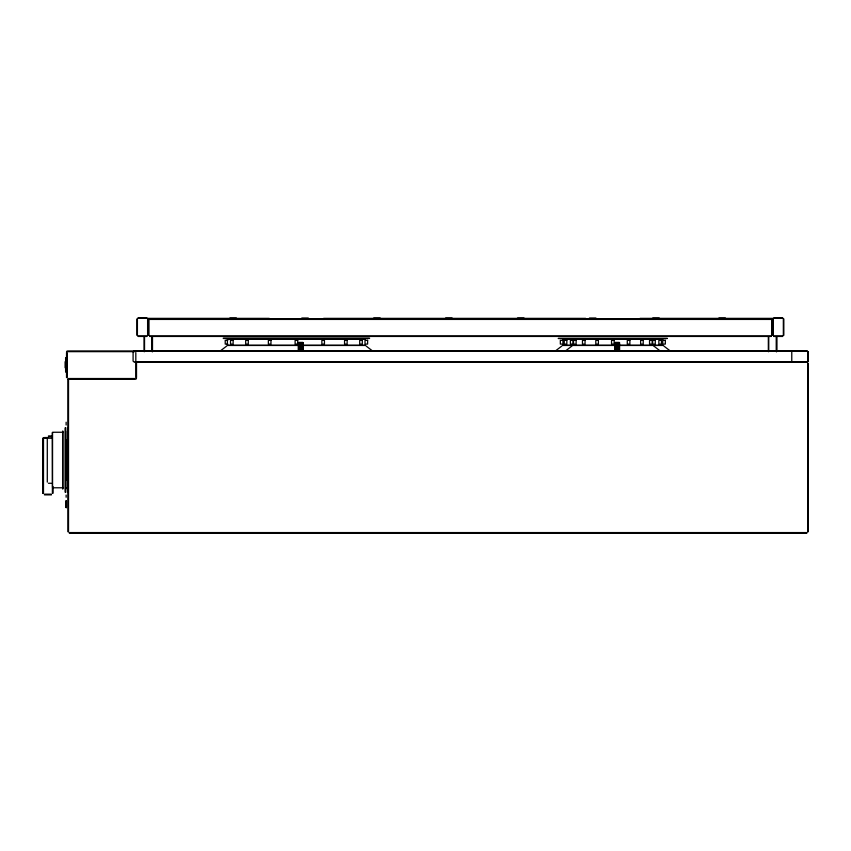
<?xml version="1.0" encoding="UTF-8"?>
<svg xmlns="http://www.w3.org/2000/svg" width="851" height="851" viewBox="0 0 851 851"><rect width="100%" height="100%" fill="white"/><g stroke="black" fill="none" stroke-linecap="round" stroke-linejoin="round"><path stroke-width="1.28" d="M53.092 493.24L53.092 486.644M66.527 351.644L67.218 350.952M42.795 438.233L43.486 437.542M135.82 379.227L136.511 378.535M219.749 351.378L226.802 345.963M554.873 351.378L561.926 345.963M564.947 351.378L572 345.963M138.053 317.795L146.968 317.795M773.782 317.795L782.707 317.795M229.823 318.083L236.429 318.083M301.733 318.083L308.349 318.083M373.653 318.083L380.269 318.083M445.562 318.083L452.179 318.083M517.482 318.083L524.099 318.083M589.392 318.083L596.008 318.083M652.685 318.083L659.302 318.083M718.84 318.083L725.456 318.083M138.053 318.274L146.968 318.274M773.782 318.274L782.707 318.274M147.766 318.37L269.224 318.37M323.593 318.37L585.658 318.37M640.026 318.37L772.963 318.37M229.823 318.561L236.429 318.561M301.733 318.561L308.349 318.561M373.653 318.561L380.269 318.561M445.562 318.561L452.179 318.561M517.482 318.561L524.099 318.561M589.392 318.561L596.008 318.561M652.685 318.561L659.302 318.561M718.84 318.561L725.456 318.561M147.766 318.848L772.963 318.848M149.563 319.423L771.197 319.423M138.053 335.964L146.968 335.964M149.563 335.964L771.197 335.964M773.782 335.964L782.707 335.964M138.053 336.443L146.968 336.443M149.563 336.443L771.197 336.443M773.782 336.443L782.707 336.443M223.175 338.198L369.653 338.198M223.494 338.507L369.334 338.507M558.256 338.368L667.429 338.368M558.447 338.56L667.237 338.56M227.632 338.698L365.196 338.698M563.192 338.698L662.918 338.698M227.44 338.889L365.377 338.889M562.564 338.889L663.11 338.889M227.802 340.347L225.217 340.347L225.217 344.091L227.802 344.091M298.552 342.432L302.903 342.432M614.975 342.432L619.337 342.432M298.35 342.623L303.105 342.623M614.784 342.623L619.528 342.623M227.44 345.272L298.988 345.272M302.839 345.272L365.377 345.272M562.564 345.272L615.464 345.272M619.379 345.272L663.11 345.272M227.632 345.463L298.978 345.463M302.828 345.463L365.196 345.463M562.756 345.463L615.454 345.463M619.347 345.463L662.918 345.463M133.735 350.878L807.301 350.857M68.154 350.952L134.894 350.952M133.735 351.357L807.301 351.282M68.154 351.644L134.894 351.644M792.345 361.643L807.301 361.643M133.735 361.856L807.152 361.856M792.345 362.058L807.301 362.058M135.064 362.324L807.152 362.324M68.154 378.535L134.894 378.535M68.154 379.227L134.894 379.227M52.911 432.255L62.974 432.255M48.443 435.925L51.326 435.925M48.443 436.765L51.326 436.765M44.422 437.542L47.943 437.542M44.422 438.233L51.464 438.233M48.443 483.272L51.326 483.272M52.911 487.783L62.974 487.783M44.422 494.176L51.464 494.176M44.422 494.867L51.464 494.867M69.303 532.577L806.865 532.577M69.303 533.162L806.865 533.162M663.748 345.963L670.801 351.378M653.685 345.963L660.738 351.378M366.026 345.963L373.078 351.378M808.237 363.217L808.237 531.79M807.876 351.857L807.876 361.069M807.801 352.006L807.801 361.207M807.663 363.217L807.663 531.79M791.77 351.857L791.77 361.069M783.824 318.923L783.824 335.315M783.345 318.923L783.345 335.315M776.229 337.219L776.229 351.633M773.144 318.923L773.144 335.315M772.665 318.923L772.665 335.315M772.314 320.072L772.314 335.315M771.846 320.072L771.846 335.315M768.751 337.219L768.751 351.633M768.336 337.219L768.336 351.633M619.602 342.879L619.602 350.793M619.273 342.879L619.273 350.793M618.379 342.879L618.379 350.793M617.156 342.879L617.156 350.793M615.933 342.879L615.933 350.793M615.039 342.879L615.039 350.793M614.709 342.879L614.709 350.793M303.169 342.879L303.169 350.793M302.839 342.879L302.839 350.793M301.945 342.879L301.945 350.793M300.722 342.879L300.722 350.793M299.499 342.879L299.499 350.793M298.605 342.879L298.605 350.793M298.286 342.879L298.286 350.793M227.377 339.145L227.377 345.017M152.01 337.219L152.01 351.633M148.914 320.072L148.914 335.315M148.436 320.072L148.436 335.315M148.095 318.923L148.095 335.315M147.617 318.923L147.617 335.315M144.532 337.219L144.532 351.633M144.106 337.219L144.106 351.633M137.405 318.923L137.405 335.315M136.937 318.923L136.937 335.315M136.511 361.803L136.511 377.599M135.82 352.58L135.82 377.599M133.096 352.006L133.096 361.207M68.516 379.152L68.516 531.79M67.931 379.152L67.931 531.79M67.623 427.872L67.623 492.165M67.357 427.606L67.357 492.431M67.218 352.58L67.218 377.599M66.527 352.58L66.527 377.599M66.421 500.867L66.421 507.483M66.282 500.579L66.282 507.77M66.229 358.26L66.101 371.632M66.133 422.213L66.133 425.021M66.133 474.124L66.133 476.315M66.133 495.059L66.133 497.239M65.921 357.899L65.921 371.993M65.899 439.733L65.899 480.304M65.899 487.74L65.899 488.708M65.74 358.26L65.74 371.632M65.612 358.26L65.612 371.632M65.633 431.063L65.633 488.974M65.495 427.606L65.495 492.431M65.229 427.872L65.229 492.165M65.133 361.718L65.133 367.76M62.9 431.063L62.9 488.974M62.634 431.329L62.634 488.708M52.549 432.361L52.549 487.442M52.283 432.616L52.4 493.24M47.294 437.914L47.294 482.123M43.486 439.169L43.486 493.24M42.795 439.169L42.795 493.24L42.795 439.169M152.425 337.219L152.425 351.633L152.425 337.219M776.655 337.219L776.655 351.633L776.655 337.219M808.301 351.857L808.28 361.207L808.301 351.857M233.121 340.347L230.536 340.347L230.536 344.091L233.121 344.091L233.121 340.347M248.279 340.347L245.694 340.347L245.694 344.091L248.279 344.091L248.279 340.347M270.958 340.347L268.363 340.347L268.363 344.091L270.958 344.091L270.958 340.347M297.701 340.347L295.116 340.347L295.116 344.091L297.701 344.091L297.701 340.347M324.454 340.347L321.869 340.347L321.869 344.091L324.454 344.091L324.454 340.347M347.134 340.347L344.549 340.347L344.549 344.091L347.134 344.091L347.134 340.347M362.292 340.347L359.696 340.347L359.696 344.091L362.292 344.091L362.292 340.347M367.611 340.347L365.015 340.347L365.015 344.091L367.611 344.091L367.611 340.347M562.926 340.347L560.341 340.347L560.341 344.091L562.926 344.091L562.926 340.347M566.83 340.347L564.234 340.347L564.234 344.091L566.83 344.091L566.83 340.347M573 340.347L570.415 340.347L570.415 344.091L573 344.091L573 340.347M576.127 340.347L573.542 340.347L573.542 344.091L576.127 344.091L576.127 340.347M585.052 340.347L582.456 340.347L582.456 344.091L585.052 344.091L585.052 340.347M598.391 340.347L595.806 340.347L595.806 344.091L598.391 344.091L598.391 340.347M614.135 340.347L611.55 340.347L611.55 344.091L614.135 344.091L614.135 340.347M629.878 340.347L627.283 340.347L627.283 344.091L629.878 344.091L629.878 340.347M643.218 340.347L640.633 340.347L640.633 344.091L643.218 344.091L643.218 340.347M652.143 340.347L649.547 340.347L649.547 344.091L652.143 344.091L652.143 340.347M655.27 340.347L652.685 340.347L652.685 344.091L655.27 344.091L655.27 340.347M661.44 340.347L658.855 340.347L658.855 344.091L661.44 344.091L661.44 340.347M665.333 340.347L662.748 340.347L662.748 344.091L665.333 344.091L665.333 340.347M66.133 507.483L66.133 500.867L66.038 507.483"/></g></svg>
